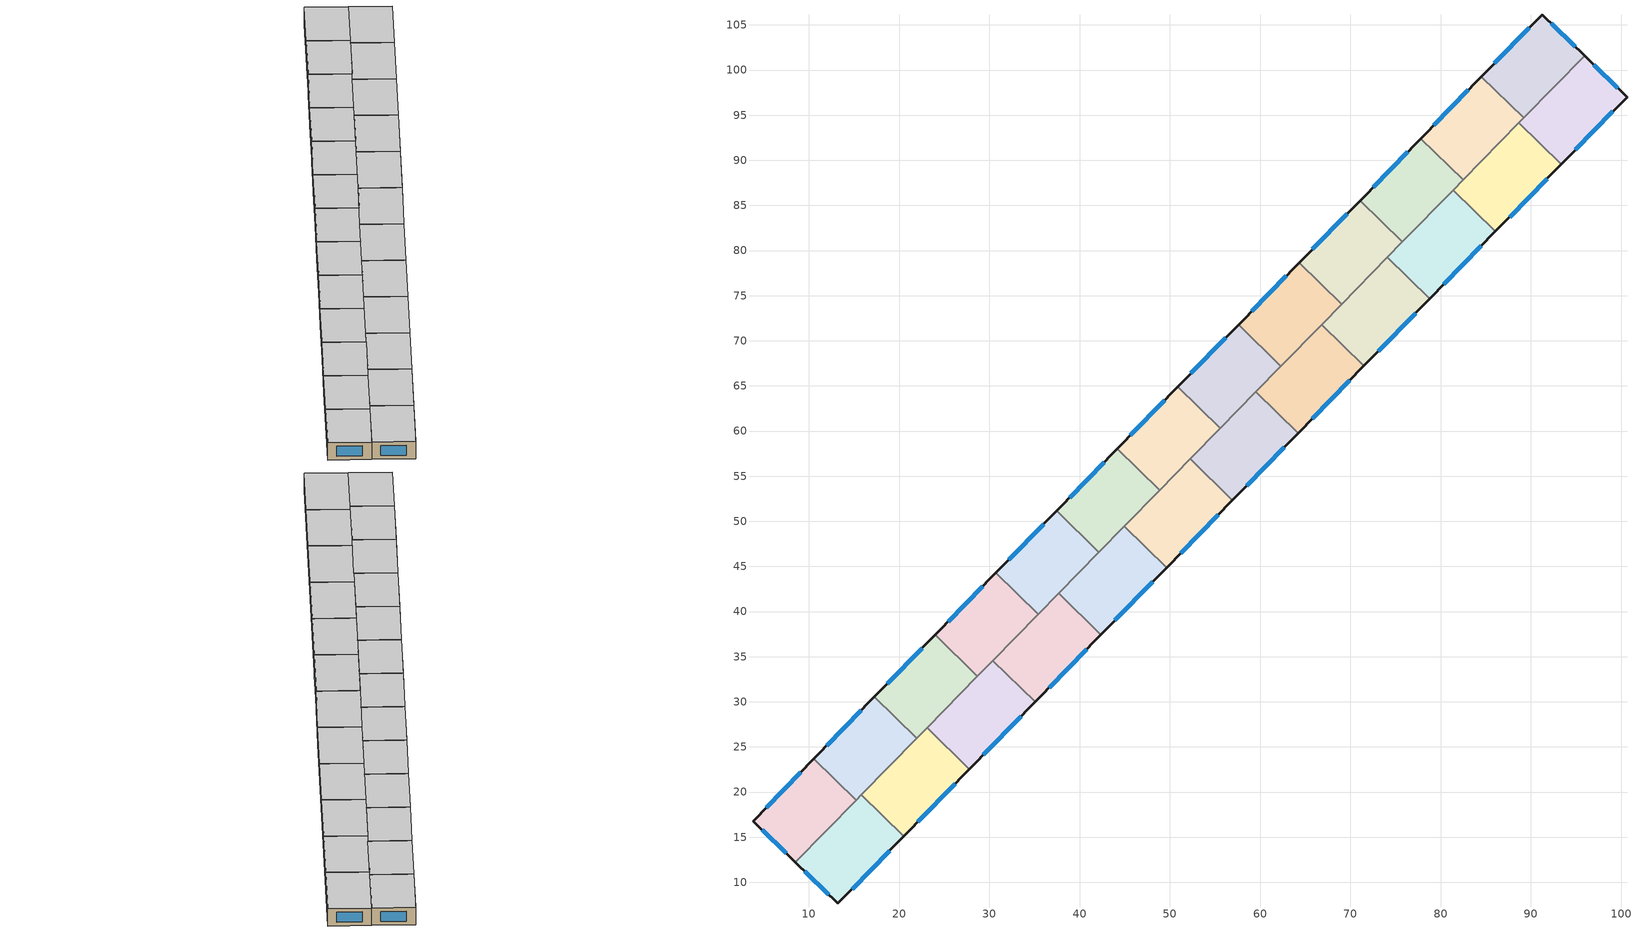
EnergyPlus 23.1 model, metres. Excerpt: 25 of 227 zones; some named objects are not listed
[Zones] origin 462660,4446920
1fd8a064e84866d3_F6_dwelling_0
 floor to 1fd8a064e84866d3_F5_dwelling_0 (EU_floor_Construction): 95.95,101.59 89.22,94.7 84.53,99.29 91.25,106.15 z18
 wall outside (EU_wall_Construction): 95.95,101.59 91.25,106.15 84.53,99.29 z18:21
 wall to 1fd8a064e84866d3_F6_dwelling_1 (EU_wall_Construction): 84.53,99.29 89.22,94.7 z18:21
 wall to 1fd8a064e84866d3_F6_dwelling_13 (EU_wall_Construction): 89.22,94.7 95.95,101.59 z18:21
 window (EU_Window_Construction): 89.81,104.68 85.97,100.76 / 94.94,102.56 92.25,105.18 z18.64:20.36
 ceiling to 1fd8a064e84866d3_F7_dwelling_0 (EU_floor_Construction): 89.22,94.7 95.95,101.59 91.25,106.15 84.53,99.29 z21
1fd8a064e84866d3_F6_dwelling_1
 floor to 1fd8a064e84866d3_F5_dwelling_1 (EU_floor_Construction): 89.22,94.7 82.49,87.83 77.8,92.42 84.53,99.29 z18
 wall outside (EU_wall_Construction): 84.53,99.29 77.8,92.42 z18:21
 wall to 1fd8a064e84866d3_F6_dwelling_2 (EU_wall_Construction): 77.8,92.42 82.49,87.83 z18:21
 wall to 1fd8a064e84866d3_F6_dwelling_14 (EU_wall_Construction): 82.49,87.83 88.67,94.15 z18:21
 wall to 1fd8a064e84866d3_F6_dwelling_13 (EU_wall_Construction): 88.67,94.15 89.22,94.7 z18:21
 window (EU_Window_Construction): 83.09,97.82 79.24,93.89 z18.64:20.36
 ceiling to 1fd8a064e84866d3_F7_dwelling_1 (EU_floor_Construction): 82.49,87.83 89.22,94.7 84.53,99.29 77.8,92.42 z21
1fd8a064e84866d3_F6_dwelling_10
 floor to 1fd8a064e84866d3_F5_dwelling_10 (EU_floor_Construction): 28.68,32.84 21.96,25.96 17.27,30.55 24,37.42 z18
 wall outside (EU_wall_Construction): 24,37.42 17.27,30.55 z18:21
 wall to 1fd8a064e84866d3_F6_dwelling_9 (EU_wall_Construction): 28.68,32.84 24,37.42 z18:21
 wall to 1fd8a064e84866d3_F6_dwelling_11 (EU_wall_Construction): 17.27,30.55 21.96,25.96 z18:21
 wall to 1fd8a064e84866d3_F6_dwelling_22 (EU_wall_Construction): 23.1,27.13 28.68,32.84 z18:21
 wall to 1fd8a064e84866d3_F6_dwelling_23 (EU_wall_Construction): 21.96,25.96 23.1,27.13 z18:21
 window (EU_Window_Construction): 22.56,35.95 18.71,32.02 z18.64:20.36
 ceiling to 1fd8a064e84866d3_F7_dwelling_10 (EU_floor_Construction): 21.96,25.96 28.68,32.84 24,37.42 17.27,30.55 z21
1fd8a064e84866d3_F6_dwelling_11
 floor to 1fd8a064e84866d3_F5_dwelling_11 (EU_floor_Construction): 21.96,25.96 15.23,19.09 10.55,23.67 17.27,30.55 z18
 wall outside (EU_wall_Construction): 17.27,30.55 10.55,23.67 z18:21
 wall to 1fd8a064e84866d3_F6_dwelling_12 (EU_wall_Construction): 10.55,23.67 15.23,19.09 z18:21
 wall to 1fd8a064e84866d3_F6_dwelling_23 (EU_wall_Construction): 15.82,19.68 21.96,25.96 z18:21
 wall to 1fd8a064e84866d3_F6_dwelling_24 (EU_wall_Construction): 15.23,19.09 15.82,19.68 z18:21
 window (EU_Window_Construction): 15.83,29.08 11.99,25.15 z18.64:20.36
 ceiling to 1fd8a064e84866d3_F7_dwelling_11 (EU_floor_Construction): 15.23,19.09 21.96,25.96 17.27,30.55 10.55,23.67 z21
1fd8a064e84866d3_F6_dwelling_12
 floor to 1fd8a064e84866d3_F5_dwelling_12 (EU_floor_Construction): 15.23,19.09 8.52,12.23 3.81,16.79 10.55,23.67 z18
 wall outside (EU_wall_Construction): 10.55,23.67 3.81,16.79 8.52,12.23 z18:21
 wall to 1fd8a064e84866d3_F6_dwelling_24 (EU_wall_Construction): 8.52,12.23 15.23,19.09 z18:21
 window (EU_Window_Construction): 4.82,15.81 7.51,13.2 / 9.1,22.2 5.25,18.26 z18.64:20.36
 ceiling to 1fd8a064e84866d3_F7_dwelling_12 (EU_floor_Construction): 8.52,12.23 15.23,19.09 10.55,23.67 3.81,16.79 z21
1fd8a064e84866d3_F6_dwelling_13
 floor to 1fd8a064e84866d3_F5_dwelling_13 (EU_floor_Construction): 100.65,97.02 93.36,89.56 88.67,94.15 95.95,101.59 z18
 wall outside (EU_wall_Construction): 93.36,89.56 100.65,97.02 95.95,101.59 z18:21
 wall to 1fd8a064e84866d3_F6_dwelling_14 (EU_wall_Construction): 88.67,94.15 93.36,89.56 z18:21
 window (EU_Window_Construction): 99.65,98 96.96,100.61 / 94.92,91.16 99.09,95.42 z18.64:20.36
 ceiling to 1fd8a064e84866d3_F7_dwelling_13 (EU_floor_Construction): 93.36,89.56 100.65,97.02 95.95,101.59 88.67,94.15 z21
1fd8a064e84866d3_F6_dwelling_14
 floor to 1fd8a064e84866d3_F5_dwelling_14 (EU_floor_Construction): 93.36,89.56 86.07,82.12 81.39,86.7 88.67,94.15 z18
 wall outside (EU_wall_Construction): 86.07,82.12 93.36,89.56 z18:21
 wall to 1fd8a064e84866d3_F6_dwelling_15 (EU_wall_Construction): 81.39,86.7 86.07,82.12 z18:21
 wall to 1fd8a064e84866d3_F6_dwelling_2 (EU_wall_Construction): 82.49,87.83 81.39,86.7 z18:21
 window (EU_Window_Construction): 87.63,83.71 91.8,87.97 z18.64:20.36
 ceiling to 1fd8a064e84866d3_F7_dwelling_14 (EU_floor_Construction): 86.07,82.12 93.36,89.56 88.67,94.15 81.39,86.7 z21
1fd8a064e84866d3_F6_dwelling_15
 floor to 1fd8a064e84866d3_F5_dwelling_15 (EU_floor_Construction): 86.07,82.12 78.79,74.67 74.1,79.26 81.39,86.7 z18
 wall outside (EU_wall_Construction): 78.79,74.67 86.07,82.12 z18:21
 wall to 1fd8a064e84866d3_F6_dwelling_16 (EU_wall_Construction): 74.1,79.26 78.79,74.67 z18:21
 wall to 1fd8a064e84866d3_F6_dwelling_2 (EU_wall_Construction): 81.39,86.7 75.76,80.95 z18:21
 wall to 1fd8a064e84866d3_F6_dwelling_3 (EU_wall_Construction): 75.76,80.95 74.1,79.26 z18:21
 window (EU_Window_Construction): 80.35,76.27 84.51,80.52 z18.64:20.36
 ceiling to 1fd8a064e84866d3_F7_dwelling_15 (EU_floor_Construction): 78.79,74.67 86.07,82.12 81.39,86.7 74.1,79.26 z21
1fd8a064e84866d3_F6_dwelling_16
 floor to 1fd8a064e84866d3_F5_dwelling_16 (EU_floor_Construction): 78.79,74.67 71.5,67.22 66.82,71.81 74.1,79.26 z18
 wall outside (EU_wall_Construction): 71.5,67.22 78.79,74.67 z18:21
 wall to 1fd8a064e84866d3_F6_dwelling_17 (EU_wall_Construction): 66.82,71.81 71.5,67.22 z18:21
 wall to 1fd8a064e84866d3_F6_dwelling_3 (EU_wall_Construction): 74.1,79.26 69.04,74.08 z18:21
 wall to 1fd8a064e84866d3_F6_dwelling_4 (EU_wall_Construction): 69.04,74.08 66.82,71.81 z18:21
 window (EU_Window_Construction): 73.06,68.82 77.23,73.08 z18.64:20.36
 ceiling to 1fd8a064e84866d3_F7_dwelling_16 (EU_floor_Construction): 71.5,67.22 78.79,74.67 74.1,79.26 66.82,71.81 z21
1fd8a064e84866d3_F6_dwelling_17
 floor to 1fd8a064e84866d3_F5_dwelling_17 (EU_floor_Construction): 71.5,67.22 64.22,59.78 59.53,64.36 66.82,71.81 z18
 wall outside (EU_wall_Construction): 64.22,59.78 71.5,67.22 z18:21
 wall to 1fd8a064e84866d3_F6_dwelling_18 (EU_wall_Construction): 59.53,64.36 64.22,59.78 z18:21
 wall to 1fd8a064e84866d3_F6_dwelling_4 (EU_wall_Construction): 66.82,71.81 62.31,67.21 z18:21
 wall to 1fd8a064e84866d3_F6_dwelling_5 (EU_wall_Construction): 62.31,67.21 59.53,64.36 z18:21
 window (EU_Window_Construction): 65.78,61.37 69.94,65.63 z18.64:20.36
 ceiling to 1fd8a064e84866d3_F7_dwelling_17 (EU_floor_Construction): 64.22,59.78 71.5,67.22 66.82,71.81 59.53,64.36 z21
1fd8a064e84866d3_F6_dwelling_18
 floor to 1fd8a064e84866d3_F5_dwelling_18 (EU_floor_Construction): 64.22,59.78 56.93,52.33 52.25,56.92 59.53,64.36 z18
 wall outside (EU_wall_Construction): 56.93,52.33 64.22,59.78 z18:21
 wall to 1fd8a064e84866d3_F6_dwelling_19 (EU_wall_Construction): 52.25,56.92 56.93,52.33 z18:21
 wall to 1fd8a064e84866d3_F6_dwelling_5 (EU_wall_Construction): 59.53,64.36 55.59,60.33 z18:21
 wall to 1fd8a064e84866d3_F6_dwelling_6 (EU_wall_Construction): 55.59,60.33 52.25,56.92 z18:21
 window (EU_Window_Construction): 58.49,53.93 62.66,58.18 z18.64:20.36
 ceiling to 1fd8a064e84866d3_F7_dwelling_18 (EU_floor_Construction): 56.93,52.33 64.22,59.78 59.53,64.36 52.25,56.92 z21
1fd8a064e84866d3_F6_dwelling_19
 floor to 1fd8a064e84866d3_F5_dwelling_19 (EU_floor_Construction): 56.93,52.33 49.65,44.89 44.96,49.47 52.25,56.92 z18
 wall outside (EU_wall_Construction): 49.65,44.89 56.93,52.33 z18:21
 wall to 1fd8a064e84866d3_F6_dwelling_20 (EU_wall_Construction): 44.96,49.47 49.65,44.89 z18:21
 wall to 1fd8a064e84866d3_F6_dwelling_7 (EU_wall_Construction): 48.86,53.46 44.96,49.47 z18:21
 wall to 1fd8a064e84866d3_F6_dwelling_6 (EU_wall_Construction): 52.25,56.92 48.86,53.46 z18:21
 window (EU_Window_Construction): 51.21,46.48 55.37,50.74 z18.64:20.36
 ceiling to 1fd8a064e84866d3_F7_dwelling_19 (EU_floor_Construction): 49.65,44.89 56.93,52.33 52.25,56.92 44.96,49.47 z21
1fd8a064e84866d3_F6_dwelling_2
 floor to 1fd8a064e84866d3_F5_dwelling_2 (EU_floor_Construction): 82.49,87.83 75.76,80.96 71.08,85.54 77.8,92.42 z18
 wall outside (EU_wall_Construction): 77.8,92.42 71.08,85.54 z18:21
 wall to 1fd8a064e84866d3_F6_dwelling_3 (EU_wall_Construction): 71.08,85.54 75.76,80.96 z18:21
 window (EU_Window_Construction): 76.36,90.94 72.52,87.01 z18.64:20.36
 ceiling to 1fd8a064e84866d3_F7_dwelling_2 (EU_floor_Construction): 75.76,80.96 82.49,87.83 77.8,92.42 71.08,85.54 z21
1fd8a064e84866d3_F6_dwelling_20
 floor to 1fd8a064e84866d3_F5_dwelling_20 (EU_floor_Construction): 49.65,44.89 42.36,37.44 37.67,42.03 44.96,49.47 z18
 wall outside (EU_wall_Construction): 42.36,37.44 49.65,44.89 z18:21
 wall to 1fd8a064e84866d3_F6_dwelling_21 (EU_wall_Construction): 37.67,42.03 42.36,37.44 z18:21
 wall to 1fd8a064e84866d3_F6_dwelling_8 (EU_wall_Construction): 42.14,46.58 37.67,42.03 z18:21
 wall to 1fd8a064e84866d3_F6_dwelling_7 (EU_wall_Construction): 44.96,49.47 42.14,46.58 z18:21
 window (EU_Window_Construction): 43.92,39.03 48.09,43.29 z18.64:20.36
 ceiling to 1fd8a064e84866d3_F7_dwelling_20 (EU_floor_Construction): 42.36,37.44 49.65,44.89 44.96,49.47 37.67,42.03 z21
1fd8a064e84866d3_F6_dwelling_21
 floor to 1fd8a064e84866d3_F5_dwelling_21 (EU_floor_Construction): 42.36,37.44 35.07,29.99 30.39,34.58 37.67,42.03 z18
 wall outside (EU_wall_Construction): 35.07,29.99 42.36,37.44 z18:21
 wall to 1fd8a064e84866d3_F6_dwelling_22 (EU_wall_Construction): 30.39,34.58 35.07,29.99 z18:21
 wall to 1fd8a064e84866d3_F6_dwelling_9 (EU_wall_Construction): 35.41,39.71 30.39,34.58 z18:21
 wall to 1fd8a064e84866d3_F6_dwelling_8 (EU_wall_Construction): 37.67,42.02 35.41,39.71 z18:21
 window (EU_Window_Construction): 36.63,31.59 40.8,35.84 z18.64:20.36
 ceiling to 1fd8a064e84866d3_F7_dwelling_21 (EU_floor_Construction): 35.07,29.99 42.36,37.44 37.67,42.03 30.39,34.58 z21
1fd8a064e84866d3_F6_dwelling_22
 floor to 1fd8a064e84866d3_F5_dwelling_22 (EU_floor_Construction): 35.07,29.99 27.79,22.55 23.1,27.13 30.39,34.58 z18
 wall outside (EU_wall_Construction): 27.79,22.55 35.07,29.99 z18:21
 wall to 1fd8a064e84866d3_F6_dwelling_23 (EU_wall_Construction): 23.1,27.13 27.79,22.55 z18:21
 wall to 1fd8a064e84866d3_F6_dwelling_9 (EU_wall_Construction): 30.39,34.58 28.68,32.84 z18:21
 window (EU_Window_Construction): 29.35,24.14 33.51,28.4 z18.64:20.36
 ceiling to 1fd8a064e84866d3_F7_dwelling_22 (EU_floor_Construction): 27.79,22.55 35.07,29.99 30.39,34.58 23.1,27.13 z21
1fd8a064e84866d3_F6_dwelling_23
 floor to 1fd8a064e84866d3_F5_dwelling_23 (EU_floor_Construction): 27.79,22.55 20.5,15.1 15.82,19.68 23.1,27.13 z18
 wall outside (EU_wall_Construction): 20.5,15.1 27.79,22.55 z18:21
 wall to 1fd8a064e84866d3_F6_dwelling_24 (EU_wall_Construction): 15.82,19.68 20.5,15.1 z18:21
 window (EU_Window_Construction): 22.06,16.69 26.23,20.95 z18.64:20.36
 ceiling to 1fd8a064e84866d3_F7_dwelling_23 (EU_floor_Construction): 20.5,15.1 27.79,22.55 23.1,27.13 15.82,19.68 z21
1fd8a064e84866d3_F6_dwelling_24
 floor to 1fd8a064e84866d3_F5_dwelling_24 (EU_floor_Construction): 20.5,15.1 13.23,7.66 8.52,12.23 15.82,19.68 z18
 wall outside (EU_wall_Construction): 8.52,12.23 13.23,7.66 20.5,15.1 z18:21
 window (EU_Window_Construction): 14.78,9.26 18.94,13.51 / 9.53,11.25 12.22,8.64 z18.64:20.36
 ceiling to 1fd8a064e84866d3_F7_dwelling_24 (EU_floor_Construction): 13.23,7.66 20.5,15.1 15.82,19.68 8.52,12.23 z21
1fd8a064e84866d3_F6_dwelling_3
 floor to 1fd8a064e84866d3_F5_dwelling_3 (EU_floor_Construction): 75.76,80.96 69.04,74.08 64.35,78.67 71.08,85.54 z18
 wall outside (EU_wall_Construction): 71.08,85.54 64.35,78.67 z18:21
 wall to 1fd8a064e84866d3_F6_dwelling_4 (EU_wall_Construction): 64.35,78.67 69.04,74.08 z18:21
 window (EU_Window_Construction): 69.64,84.07 65.79,80.14 z18.64:20.36
 ceiling to 1fd8a064e84866d3_F7_dwelling_3 (EU_floor_Construction): 69.04,74.08 75.76,80.96 71.08,85.54 64.35,78.67 z21
1fd8a064e84866d3_F6_dwelling_4
 floor to 1fd8a064e84866d3_F5_dwelling_4 (EU_floor_Construction): 69.04,74.08 62.31,67.21 57.63,71.79 64.35,78.67 z18
 wall outside (EU_wall_Construction): 64.35,78.67 57.63,71.79 z18:21
 wall to 1fd8a064e84866d3_F6_dwelling_5 (EU_wall_Construction): 57.63,71.79 62.31,67.21 z18:21
 window (EU_Window_Construction): 62.91,77.19 59.07,73.26 z18.64:20.36
 ceiling to 1fd8a064e84866d3_F7_dwelling_4 (EU_floor_Construction): 62.31,67.21 69.04,74.08 64.35,78.67 57.63,71.79 z21
1fd8a064e84866d3_F6_dwelling_5
 floor to 1fd8a064e84866d3_F5_dwelling_5 (EU_floor_Construction): 62.31,67.21 55.59,60.33 50.9,64.92 57.63,71.79 z18
 wall outside (EU_wall_Construction): 57.63,71.79 50.9,64.92 z18:21
 wall to 1fd8a064e84866d3_F6_dwelling_6 (EU_wall_Construction): 50.9,64.92 55.59,60.33 z18:21
 window (EU_Window_Construction): 56.19,70.32 52.34,66.39 z18.64:20.36
 ceiling to 1fd8a064e84866d3_F7_dwelling_5 (EU_floor_Construction): 55.59,60.33 62.31,67.21 57.63,71.79 50.9,64.92 z21
1fd8a064e84866d3_F6_dwelling_6
 floor to 1fd8a064e84866d3_F5_dwelling_6 (EU_floor_Construction): 55.59,60.33 48.86,53.46 44.18,58.04 50.9,64.92 z18
 wall outside (EU_wall_Construction): 50.9,64.92 44.18,58.04 z18:21
 wall to 1fd8a064e84866d3_F6_dwelling_7 (EU_wall_Construction): 44.18,58.04 48.86,53.46 z18:21
 window (EU_Window_Construction): 49.46,63.45 45.62,59.52 z18.64:20.36
 ceiling to 1fd8a064e84866d3_F7_dwelling_6 (EU_floor_Construction): 48.86,53.46 55.59,60.33 50.9,64.92 44.18,58.04 z21
1fd8a064e84866d3_F6_dwelling_7
 floor to 1fd8a064e84866d3_F5_dwelling_7 (EU_floor_Construction): 48.86,53.46 42.14,46.58 37.45,51.17 44.18,58.04 z18
 wall outside (EU_wall_Construction): 44.18,58.04 37.45,51.17 z18:21
 wall to 1fd8a064e84866d3_F6_dwelling_8 (EU_wall_Construction): 37.45,51.17 42.14,46.58 z18:21
 window (EU_Window_Construction): 42.74,56.57 38.89,52.64 z18.64:20.36
 ceiling to 1fd8a064e84866d3_F7_dwelling_7 (EU_floor_Construction): 42.14,46.58 48.86,53.46 44.18,58.04 37.45,51.17 z21
1fd8a064e84866d3_F6_dwelling_8
 floor to 1fd8a064e84866d3_F5_dwelling_8 (EU_floor_Construction): 42.14,46.58 35.41,39.71 30.72,44.3 37.45,51.17 z18
 wall outside (EU_wall_Construction): 37.45,51.17 30.72,44.3 z18:21
 wall to 1fd8a064e84866d3_F6_dwelling_9 (EU_wall_Construction): 30.72,44.3 35.41,39.71 z18:21
 window (EU_Window_Construction): 36.01,49.7 32.17,45.77 z18.64:20.36
 ceiling to 1fd8a064e84866d3_F7_dwelling_8 (EU_floor_Construction): 35.41,39.71 42.14,46.58 37.45,51.17 30.72,44.3 z21
1fd8a064e84866d3_F6_dwelling_9
 floor to 1fd8a064e84866d3_F5_dwelling_9 (EU_floor_Construction): 35.41,39.71 28.68,32.84 24,37.42 30.72,44.3 z18
 wall outside (EU_wall_Construction): 30.72,44.3 24,37.42 z18:21
 window (EU_Window_Construction): 29.28,42.82 25.44,38.89 z18.64:20.36
 ceiling to 1fd8a064e84866d3_F7_dwelling_9 (EU_floor_Construction): 28.68,32.84 35.41,39.71 30.72,44.3 24,37.42 z21
[Building]
EU S2 Campaign: North Axis=0; Terrain=City; Solar Distribution=FullExterior
[Site:Location]
Yerevan-Zvartnots.Intl.AP: Latitude=40.15; Longitude=44.383; Time Zone=4; Elevation=854
[SizingPeriod:WeatherFileDays]
AnnualSizingPeriod: Begin Month=1; Begin Day of Month=1; End Month=12; End Day of Month=31; Day of Week for Start Day=Monday; Use Weather File Daylight Saving Period=No; Use Weather File Rain and Snow Indicators=No
[MATERIAL]
EU_InternalMass_Material: Roughness=MediumRough; Thickness=0.1; Conductivity=1; Density=1800; Specific Heat=900; Thermal Absorptance=0.9; Solar Absorptance=0.7; Visible Absorptance=0.7
[MATERIAL:NOMASS] Roughness=MediumRough; Thermal Absorptance=0.9; Solar Absorptance=0.7; Visible Absorptance=0.7
Name | Thermal Resistance
EU_wall_NoMass | 1.05043
EU_floor_NoMass | 0.478065
[WINDOWMATERIAL:SIMPLEGLAZINGSYSTEM]
EU_Window_SimpleGlazing: UFactor=2.5566; Solar Heat Gain Coefficient=0.75; Visible Transmittance=0.75
[CONSTRUCTION]
EU_wall_Construction: EU_wall_NoMass
EU_floor_Construction: EU_floor_NoMass
EU_Window_Construction: EU_Window_SimpleGlazing
EU_InternalMass_Construction: EU_InternalMass_Material
[ZONE] Type=1; Multiplier=1; Ceiling Height=autocalculate; Floor Area=autocalculate; Part of Total Floor Area=Yes
Name | Volume
1fd8a064e84866d3_F6_dwelling_0; 1fd8a064e84866d3_F6_dwelling_11 | 189.155
1fd8a064e84866d3_F6_dwelling_1; 1fd8a064e84866d3_F6_dwelling_3; 1fd8a064e84866d3_F6_dwelling_6; 1fd8a064e84866d3_F6_dwelling_8 | 189.137
1fd8a064e84866d3_F6_dwelling_10 | 189.154
1fd8a064e84866d3_F6_dwelling_12 | 189.159
1fd8a064e84866d3_F6_dwelling_13 | 204.911
1fd8a064e84866d3_F6_dwelling_14 | 204.935
1fd8a064e84866d3_F6_dwelling_15 | 204.889
1fd8a064e84866d3_F6_dwelling_16 | 204.917
1fd8a064e84866d3_F6_dwelling_17; 1fd8a064e84866d3_F6_dwelling_20 | 204.899
1fd8a064e84866d3_F6_dwelling_18 | 204.895
1fd8a064e84866d3_F6_dwelling_19 | 204.908
1fd8a064e84866d3_F6_dwelling_2 | 189.165
1fd8a064e84866d3_F6_dwelling_21 | 204.927
1fd8a064e84866d3_F6_dwelling_22; 1fd8a064e84866d3_F6_dwelling_23 | 204.909
1fd8a064e84866d3_F6_dwelling_24 | 204.91
1fd8a064e84866d3_F6_dwelling_4; 1fd8a064e84866d3_F6_dwelling_5 | 189.151
1fd8a064e84866d3_F6_dwelling_7 | 189.15
1fd8a064e84866d3_F6_dwelling_9 | 189.168
[INTERNALMASS] Construction=EU_InternalMass_Construction
Name | Zone or ZoneList | Surface Area
1fd8a064e84866d3_F6_dwelling_0_EU_InternalMass | 1fd8a064e84866d3_F6_dwelling_0 | 63.0516
1fd8a064e84866d3_F6_dwelling_1_EU_InternalMass | 1fd8a064e84866d3_F6_dwelling_1 | 63.0456
1fd8a064e84866d3_F6_dwelling_2_EU_InternalMass | 1fd8a064e84866d3_F6_dwelling_2 | 63.055
1fd8a064e84866d3_F6_dwelling_3_EU_InternalMass | 1fd8a064e84866d3_F6_dwelling_3 | 63.0457
1fd8a064e84866d3_F6_dwelling_4_EU_InternalMass | 1fd8a064e84866d3_F6_dwelling_4 | 63.0503
1fd8a064e84866d3_F6_dwelling_5_EU_InternalMass | 1fd8a064e84866d3_F6_dwelling_5 | 63.0503
1fd8a064e84866d3_F6_dwelling_6_EU_InternalMass | 1fd8a064e84866d3_F6_dwelling_6 | 63.0457
1fd8a064e84866d3_F6_dwelling_7_EU_InternalMass | 1fd8a064e84866d3_F6_dwelling_7 | 63.0503
1fd8a064e84866d3_F6_dwelling_8_EU_InternalMass | 1fd8a064e84866d3_F6_dwelling_8 | 63.0457
1fd8a064e84866d3_F6_dwelling_9_EU_InternalMass | 1fd8a064e84866d3_F6_dwelling_9 | 63.056
1fd8a064e84866d3_F6_dwelling_10_EU_InternalMass | 1fd8a064e84866d3_F6_dwelling_10 | 63.0514
1fd8a064e84866d3_F6_dwelling_11_EU_InternalMass | 1fd8a064e84866d3_F6_dwelling_11 | 63.0514
1fd8a064e84866d3_F6_dwelling_12_EU_InternalMass | 1fd8a064e84866d3_F6_dwelling_12 | 63.0531
1fd8a064e84866d3_F6_dwelling_13_EU_InternalMass | 1fd8a064e84866d3_F6_dwelling_13 | 68.3037
1fd8a064e84866d3_F6_dwelling_14_EU_InternalMass | 1fd8a064e84866d3_F6_dwelling_14 | 68.3117
1fd8a064e84866d3_F6_dwelling_15_EU_InternalMass | 1fd8a064e84866d3_F6_dwelling_15 | 68.2964
1fd8a064e84866d3_F6_dwelling_16_EU_InternalMass | 1fd8a064e84866d3_F6_dwelling_16 | 68.3057
1fd8a064e84866d3_F6_dwelling_17_EU_InternalMass | 1fd8a064e84866d3_F6_dwelling_17 | 68.2997
1fd8a064e84866d3_F6_dwelling_18_EU_InternalMass | 1fd8a064e84866d3_F6_dwelling_18 | 68.2983
1fd8a064e84866d3_F6_dwelling_19_EU_InternalMass | 1fd8a064e84866d3_F6_dwelling_19 | 68.303
1fd8a064e84866d3_F6_dwelling_20_EU_InternalMass | 1fd8a064e84866d3_F6_dwelling_20 | 68.2997
1fd8a064e84866d3_F6_dwelling_21_EU_InternalMass | 1fd8a064e84866d3_F6_dwelling_21 | 68.309
1fd8a064e84866d3_F6_dwelling_22_EU_InternalMass | 1fd8a064e84866d3_F6_dwelling_22 | 68.303
1fd8a064e84866d3_F6_dwelling_23_EU_InternalMass | 1fd8a064e84866d3_F6_dwelling_23 | 68.303
1fd8a064e84866d3_F6_dwelling_24_EU_InternalMass | 1fd8a064e84866d3_F6_dwelling_24 | 68.3033
[OTHEREQUIPMENT] Fuel Type=Electricity; Design Level Calculation Method=Watts/Area; Power per Zone Floor Area=1; Fraction Latent=0; Fraction Radiant=0; Fraction Lost=0; Carbon Dioxide Generation Rate=0; EndUse Subcategory=EU_Step8_InternalGains
Name | Zone or ZoneList or Space or SpaceList | Schedule
EU_Step8_InternalGain_1fd8a064e84866d3_F6_dwelling_0_f000 | 1fd8a064e84866d3_F6_dwelling_0 | EU_Step8_GainSchedule_1fd8a064e84866d3_F6_dwelling_0_f000
EU_Step8_InternalGain_1fd8a064e84866d3_F6_dwelling_1_f000 | 1fd8a064e84866d3_F6_dwelling_1 | EU_Step8_GainSchedule_1fd8a064e84866d3_F6_dwelling_1_f000
EU_Step8_InternalGain_1fd8a064e84866d3_F6_dwelling_2_f000 | 1fd8a064e84866d3_F6_dwelling_2 | EU_Step8_GainSchedule_1fd8a064e84866d3_F6_dwelling_2_f000
EU_Step8_InternalGain_1fd8a064e84866d3_F6_dwelling_3_f000 | 1fd8a064e84866d3_F6_dwelling_3 | EU_Step8_GainSchedule_1fd8a064e84866d3_F6_dwelling_3_f000
EU_Step8_InternalGain_1fd8a064e84866d3_F6_dwelling_4_f000 | 1fd8a064e84866d3_F6_dwelling_4 | EU_Step8_GainSchedule_1fd8a064e84866d3_F6_dwelling_4_f000
EU_Step8_InternalGain_1fd8a064e84866d3_F6_dwelling_5_f000 | 1fd8a064e84866d3_F6_dwelling_5 | EU_Step8_GainSchedule_1fd8a064e84866d3_F6_dwelling_5_f000
EU_Step8_InternalGain_1fd8a064e84866d3_F6_dwelling_6_f000 | 1fd8a064e84866d3_F6_dwelling_6 | EU_Step8_GainSchedule_1fd8a064e84866d3_F6_dwelling_6_f000
EU_Step8_InternalGain_1fd8a064e84866d3_F6_dwelling_7_f000 | 1fd8a064e84866d3_F6_dwelling_7 | EU_Step8_GainSchedule_1fd8a064e84866d3_F6_dwelling_7_f000
EU_Step8_InternalGain_1fd8a064e84866d3_F6_dwelling_8_f000 | 1fd8a064e84866d3_F6_dwelling_8 | EU_Step8_GainSchedule_1fd8a064e84866d3_F6_dwelling_8_f000
EU_Step8_InternalGain_1fd8a064e84866d3_F6_dwelling_9_f000 | 1fd8a064e84866d3_F6_dwelling_9 | EU_Step8_GainSchedule_1fd8a064e84866d3_F6_dwelling_9_f000
EU_Step8_InternalGain_1fd8a064e84866d3_F6_dwelling_10_f000 | 1fd8a064e84866d3_F6_dwelling_10 | EU_Step8_GainSchedule_1fd8a064e84866d3_F6_dwelling_10_f000
EU_Step8_InternalGain_1fd8a064e84866d3_F6_dwelling_11_f000 | 1fd8a064e84866d3_F6_dwelling_11 | EU_Step8_GainSchedule_1fd8a064e84866d3_F6_dwelling_11_f000
EU_Step8_InternalGain_1fd8a064e84866d3_F6_dwelling_12_f000 | 1fd8a064e84866d3_F6_dwelling_12 | EU_Step8_GainSchedule_1fd8a064e84866d3_F6_dwelling_12_f000
EU_Step8_InternalGain_1fd8a064e84866d3_F6_dwelling_13_f000 | 1fd8a064e84866d3_F6_dwelling_13 | EU_Step8_GainSchedule_1fd8a064e84866d3_F6_dwelling_13_f000
EU_Step8_InternalGain_1fd8a064e84866d3_F6_dwelling_14_f000 | 1fd8a064e84866d3_F6_dwelling_14 | EU_Step8_GainSchedule_1fd8a064e84866d3_F6_dwelling_14_f000
EU_Step8_InternalGain_1fd8a064e84866d3_F6_dwelling_15_f000 | 1fd8a064e84866d3_F6_dwelling_15 | EU_Step8_GainSchedule_1fd8a064e84866d3_F6_dwelling_15_f000
EU_Step8_InternalGain_1fd8a064e84866d3_F6_dwelling_16_f000 | 1fd8a064e84866d3_F6_dwelling_16 | EU_Step8_GainSchedule_1fd8a064e84866d3_F6_dwelling_16_f000
EU_Step8_InternalGain_1fd8a064e84866d3_F6_dwelling_17_f000 | 1fd8a064e84866d3_F6_dwelling_17 | EU_Step8_GainSchedule_1fd8a064e84866d3_F6_dwelling_17_f000
EU_Step8_InternalGain_1fd8a064e84866d3_F6_dwelling_18_f000 | 1fd8a064e84866d3_F6_dwelling_18 | EU_Step8_GainSchedule_1fd8a064e84866d3_F6_dwelling_18_f000
EU_Step8_InternalGain_1fd8a064e84866d3_F6_dwelling_19_f000 | 1fd8a064e84866d3_F6_dwelling_19 | EU_Step8_GainSchedule_1fd8a064e84866d3_F6_dwelling_19_f000
EU_Step8_InternalGain_1fd8a064e84866d3_F6_dwelling_20_f000 | 1fd8a064e84866d3_F6_dwelling_20 | EU_Step8_GainSchedule_1fd8a064e84866d3_F6_dwelling_20_f000
EU_Step8_InternalGain_1fd8a064e84866d3_F6_dwelling_21_f000 | 1fd8a064e84866d3_F6_dwelling_21 | EU_Step8_GainSchedule_1fd8a064e84866d3_F6_dwelling_21_f000
EU_Step8_InternalGain_1fd8a064e84866d3_F6_dwelling_22_f000 | 1fd8a064e84866d3_F6_dwelling_22 | EU_Step8_GainSchedule_1fd8a064e84866d3_F6_dwelling_22_f000
EU_Step8_InternalGain_1fd8a064e84866d3_F6_dwelling_23_f000 | 1fd8a064e84866d3_F6_dwelling_23 | EU_Step8_GainSchedule_1fd8a064e84866d3_F6_dwelling_23_f000
EU_Step8_InternalGain_1fd8a064e84866d3_F6_dwelling_24_f000 | 1fd8a064e84866d3_F6_dwelling_24 | EU_Step8_GainSchedule_1fd8a064e84866d3_F6_dwelling_24_f000
[ZONEVENTILATION:DESIGNFLOWRATE] Schedule=EU_AlwaysOn; Design Flow Rate Calculation Method=AirChanges/Hour; Air Changes per Hour=0.557805; Ventilation Type=Natural; Fan Pressure Rise=0; Fan Total Efficiency=1; Constant Term Coefficient=1; Temperature Term Coefficient=0; Velocity Term Coefficient=0; Velocity Squared Term Coefficient=0; Minimum Indoor Temperature=-100; Maximum Indoor Temperature=100; Delta Temperature=-100; Minimum Outdoor Temperature=-100; Maximum Outdoor Temperature=100; Maximum Wind Speed=40
Name | Zone or ZoneList or Space or SpaceList
EU_ConstantAir_1fd8a064e84866d3_F6_dwelling_0 | 1fd8a064e84866d3_F6_dwelling_0
EU_ConstantAir_1fd8a064e84866d3_F6_dwelling_1 | 1fd8a064e84866d3_F6_dwelling_1
EU_ConstantAir_1fd8a064e84866d3_F6_dwelling_2 | 1fd8a064e84866d3_F6_dwelling_2
EU_ConstantAir_1fd8a064e84866d3_F6_dwelling_3 | 1fd8a064e84866d3_F6_dwelling_3
EU_ConstantAir_1fd8a064e84866d3_F6_dwelling_4 | 1fd8a064e84866d3_F6_dwelling_4
EU_ConstantAir_1fd8a064e84866d3_F6_dwelling_5 | 1fd8a064e84866d3_F6_dwelling_5
EU_ConstantAir_1fd8a064e84866d3_F6_dwelling_6 | 1fd8a064e84866d3_F6_dwelling_6
EU_ConstantAir_1fd8a064e84866d3_F6_dwelling_7 | 1fd8a064e84866d3_F6_dwelling_7
EU_ConstantAir_1fd8a064e84866d3_F6_dwelling_8 | 1fd8a064e84866d3_F6_dwelling_8
EU_ConstantAir_1fd8a064e84866d3_F6_dwelling_9 | 1fd8a064e84866d3_F6_dwelling_9
EU_ConstantAir_1fd8a064e84866d3_F6_dwelling_10 | 1fd8a064e84866d3_F6_dwelling_10
EU_ConstantAir_1fd8a064e84866d3_F6_dwelling_11 | 1fd8a064e84866d3_F6_dwelling_11
EU_ConstantAir_1fd8a064e84866d3_F6_dwelling_12 | 1fd8a064e84866d3_F6_dwelling_12
EU_ConstantAir_1fd8a064e84866d3_F6_dwelling_13 | 1fd8a064e84866d3_F6_dwelling_13
EU_ConstantAir_1fd8a064e84866d3_F6_dwelling_14 | 1fd8a064e84866d3_F6_dwelling_14
EU_ConstantAir_1fd8a064e84866d3_F6_dwelling_15 | 1fd8a064e84866d3_F6_dwelling_15
EU_ConstantAir_1fd8a064e84866d3_F6_dwelling_16 | 1fd8a064e84866d3_F6_dwelling_16
EU_ConstantAir_1fd8a064e84866d3_F6_dwelling_17 | 1fd8a064e84866d3_F6_dwelling_17
EU_ConstantAir_1fd8a064e84866d3_F6_dwelling_18 | 1fd8a064e84866d3_F6_dwelling_18
EU_ConstantAir_1fd8a064e84866d3_F6_dwelling_19 | 1fd8a064e84866d3_F6_dwelling_19
EU_ConstantAir_1fd8a064e84866d3_F6_dwelling_20 | 1fd8a064e84866d3_F6_dwelling_20
EU_ConstantAir_1fd8a064e84866d3_F6_dwelling_21 | 1fd8a064e84866d3_F6_dwelling_21
EU_ConstantAir_1fd8a064e84866d3_F6_dwelling_22 | 1fd8a064e84866d3_F6_dwelling_22
EU_ConstantAir_1fd8a064e84866d3_F6_dwelling_23 | 1fd8a064e84866d3_F6_dwelling_23
EU_ConstantAir_1fd8a064e84866d3_F6_dwelling_24 | 1fd8a064e84866d3_F6_dwelling_24
[HVACTEMPLATE:ZONE:IDEALLOADSAIRSYSTEM] System Availability Schedule=EU_AlwaysOn; Maximum Heating Supply Air Temperature=50; Minimum Cooling Supply Air Temperature=13; Maximum Heating Supply Air Humidity Ratio=0.0156; Minimum Cooling Supply Air Humidity Ratio=0.0077; Heating Limit=NoLimit; Cooling Limit=NoLimit; Heating Availability Schedule=EU_AlwaysOn; Cooling Availability Schedule=EU_CoolingOff; Dehumidification Control Type=ConstantSensibleHeatRatio; Cooling Sensible Heat Ratio=0.7; Dehumidification Setpoint=60; Humidification Control Type=None; Humidification Setpoint=30; Outdoor Air Method=None; Outdoor Air Flow Rate per Person=0.00944; Outdoor Air Flow Rate per Zone Floor Area=0; Outdoor Air Flow Rate per Zone=0; Demand Controlled Ventilation Type=None; Outdoor Air Economizer Type=NoEconomizer; Heat Recovery Type=None; Sensible Heat Recovery Effectiveness=0.7; Latent Heat Recovery Effectiveness=0.65
Name | Template Thermostat
1fd8a064e84866d3_F6_dwelling_0 | EU_HeatOnly_1fd8a064e84866d3_F6_dwelling_0
1fd8a064e84866d3_F6_dwelling_1 | EU_HeatOnly_1fd8a064e84866d3_F6_dwelling_1
1fd8a064e84866d3_F6_dwelling_2 | EU_HeatOnly_1fd8a064e84866d3_F6_dwelling_2
1fd8a064e84866d3_F6_dwelling_3 | EU_HeatOnly_1fd8a064e84866d3_F6_dwelling_3
1fd8a064e84866d3_F6_dwelling_4 | EU_HeatOnly_1fd8a064e84866d3_F6_dwelling_4
1fd8a064e84866d3_F6_dwelling_5 | EU_HeatOnly_1fd8a064e84866d3_F6_dwelling_5
1fd8a064e84866d3_F6_dwelling_6 | EU_HeatOnly_1fd8a064e84866d3_F6_dwelling_6
1fd8a064e84866d3_F6_dwelling_7 | EU_HeatOnly_1fd8a064e84866d3_F6_dwelling_7
1fd8a064e84866d3_F6_dwelling_8 | EU_HeatOnly_1fd8a064e84866d3_F6_dwelling_8
1fd8a064e84866d3_F6_dwelling_9 | EU_HeatOnly_1fd8a064e84866d3_F6_dwelling_9
1fd8a064e84866d3_F6_dwelling_10 | EU_HeatOnly_1fd8a064e84866d3_F6_dwelling_10
1fd8a064e84866d3_F6_dwelling_11 | EU_HeatOnly_1fd8a064e84866d3_F6_dwelling_11
1fd8a064e84866d3_F6_dwelling_12 | EU_HeatOnly_1fd8a064e84866d3_F6_dwelling_12
1fd8a064e84866d3_F6_dwelling_13 | EU_HeatOnly_1fd8a064e84866d3_F6_dwelling_13
1fd8a064e84866d3_F6_dwelling_14 | EU_HeatOnly_1fd8a064e84866d3_F6_dwelling_14
1fd8a064e84866d3_F6_dwelling_15 | EU_HeatOnly_1fd8a064e84866d3_F6_dwelling_15
1fd8a064e84866d3_F6_dwelling_16 | EU_HeatOnly_1fd8a064e84866d3_F6_dwelling_16
1fd8a064e84866d3_F6_dwelling_17 | EU_HeatOnly_1fd8a064e84866d3_F6_dwelling_17
1fd8a064e84866d3_F6_dwelling_18 | EU_HeatOnly_1fd8a064e84866d3_F6_dwelling_18
1fd8a064e84866d3_F6_dwelling_19 | EU_HeatOnly_1fd8a064e84866d3_F6_dwelling_19
1fd8a064e84866d3_F6_dwelling_20 | EU_HeatOnly_1fd8a064e84866d3_F6_dwelling_20
1fd8a064e84866d3_F6_dwelling_21 | EU_HeatOnly_1fd8a064e84866d3_F6_dwelling_21
1fd8a064e84866d3_F6_dwelling_22 | EU_HeatOnly_1fd8a064e84866d3_F6_dwelling_22
1fd8a064e84866d3_F6_dwelling_23 | EU_HeatOnly_1fd8a064e84866d3_F6_dwelling_23
1fd8a064e84866d3_F6_dwelling_24 | EU_HeatOnly_1fd8a064e84866d3_F6_dwelling_24
[SIZING:ZONE] Zone Cooling Design Supply Air Temperature Input Method=SupplyAirTemperature; Zone Cooling Design Supply Air Temperature=13; Zone Heating Design Supply Air Temperature Input Method=SupplyAirTemperature; Zone Heating Design Supply Air Temperature=50; Zone Cooling Design Supply Air Humidity Ratio=0.008; Zone Heating Design Supply Air Humidity Ratio=0.008; Cooling Design Air Flow Method=DesignDay; Cooling Design Air Flow Rate=0; Cooling Minimum Air Flow per Zone Floor Area=0.000762; Cooling Minimum Air Flow=0; Cooling Minimum Air Flow Fraction=0.2; Heating Design Air Flow Method=DesignDay; Heating Design Air Flow Rate=0; Heating Maximum Air Flow per Zone Floor Area=0.002032; Heating Maximum Air Flow=0.141576; Heating Maximum Air Flow Fraction=0.3; Account for Dedicated Outdoor Air System=No; Dedicated Outdoor Air System Control Strategy=NeutralSupplyAir; Dedicated Outdoor Air Low Setpoint Temperature for Design=autosize; Dedicated Outdoor Air High Setpoint Temperature for Design=autosize; Zone Load Sizing Method=Sensible Load Only No Latent Load; Zone Latent Cooling Design Supply Air Humidity Ratio Input Method=HumidityRatioDifference; Zone Cooling Design Supply Air Humidity Ratio Difference=0.005; Zone Latent Heating Design Supply Air Humidity Ratio Input Method=HumidityRatioDifference; Zone Humidification Design Supply Air Humidity Ratio Difference=0.005
1fd8a064e84866d3_F6_dwelling_0; 1fd8a064e84866d3_F6_dwelling_1; 1fd8a064e84866d3_F6_dwelling_2; 1fd8a064e84866d3_F6_dwelling_3; 1fd8a064e84866d3_F6_dwelling_4; 1fd8a064e84866d3_F6_dwelling_5; 1fd8a064e84866d3_F6_dwelling_6; 1fd8a064e84866d3_F6_dwelling_7; 1fd8a064e84866d3_F6_dwelling_8; 1fd8a064e84866d3_F6_dwelling_9; 1fd8a064e84866d3_F6_dwelling_10; 1fd8a064e84866d3_F6_dwelling_11; 1fd8a064e84866d3_F6_dwelling_12; 1fd8a064e84866d3_F6_dwelling_13; 1fd8a064e84866d3_F6_dwelling_14; 1fd8a064e84866d3_F6_dwelling_15; 1fd8a064e84866d3_F6_dwelling_16; 1fd8a064e84866d3_F6_dwelling_17; 1fd8a064e84866d3_F6_dwelling_18; 1fd8a064e84866d3_F6_dwelling_19; 1fd8a064e84866d3_F6_dwelling_20; 1fd8a064e84866d3_F6_dwelling_21; 1fd8a064e84866d3_F6_dwelling_22; 1fd8a064e84866d3_F6_dwelling_23; 1fd8a064e84866d3_F6_dwelling_24
[SCHEDULE:CONSTANT]
Name | Hourly Value
EU_AlwaysOn | 1
EU_CoolingOff | 0
[SCHEDULE:FILE] Column Number=1; Rows to Skip at Top=0; Number of Hours of Data=8760; Column Separator=Comma; Interpolate to Timestep=No; Minutes per Item=60; Adjust Schedule for Daylight Savings=Yes
Name | File
EU_Step8_GainSchedule_1fd8a064e84866d3_F6_dwelling_0_f000 | ../../schedules/1fd8a064e84866d3/1fd8a064e84866d3_F6_dwelling_0_f000_gain.csv
EU_Step8_GainSchedule_1fd8a064e84866d3_F6_dwelling_1_f000 | ../../schedules/1fd8a064e84866d3/1fd8a064e84866d3_F6_dwelling_1_f000_gain.csv
EU_Step8_GainSchedule_1fd8a064e84866d3_F6_dwelling_2_f000 | ../../schedules/1fd8a064e84866d3/1fd8a064e84866d3_F6_dwelling_2_f000_gain.csv
EU_Step8_GainSchedule_1fd8a064e84866d3_F6_dwelling_3_f000 | ../../schedules/1fd8a064e84866d3/1fd8a064e84866d3_F6_dwelling_3_f000_gain.csv
EU_Step8_GainSchedule_1fd8a064e84866d3_F6_dwelling_4_f000 | ../../schedules/1fd8a064e84866d3/1fd8a064e84866d3_F6_dwelling_4_f000_gain.csv
EU_Step8_GainSchedule_1fd8a064e84866d3_F6_dwelling_5_f000 | ../../schedules/1fd8a064e84866d3/1fd8a064e84866d3_F6_dwelling_5_f000_gain.csv
EU_Step8_GainSchedule_1fd8a064e84866d3_F6_dwelling_6_f000 | ../../schedules/1fd8a064e84866d3/1fd8a064e84866d3_F6_dwelling_6_f000_gain.csv
EU_Step8_GainSchedule_1fd8a064e84866d3_F6_dwelling_7_f000 | ../../schedules/1fd8a064e84866d3/1fd8a064e84866d3_F6_dwelling_7_f000_gain.csv
EU_Step8_GainSchedule_1fd8a064e84866d3_F6_dwelling_8_f000 | ../../schedules/1fd8a064e84866d3/1fd8a064e84866d3_F6_dwelling_8_f000_gain.csv
EU_Step8_GainSchedule_1fd8a064e84866d3_F6_dwelling_9_f000 | ../../schedules/1fd8a064e84866d3/1fd8a064e84866d3_F6_dwelling_9_f000_gain.csv
EU_Step8_GainSchedule_1fd8a064e84866d3_F6_dwelling_10_f000 | ../../schedules/1fd8a064e84866d3/1fd8a064e84866d3_F6_dwelling_10_f000_gain.csv
EU_Step8_GainSchedule_1fd8a064e84866d3_F6_dwelling_11_f000 | ../../schedules/1fd8a064e84866d3/1fd8a064e84866d3_F6_dwelling_11_f000_gain.csv
EU_Step8_GainSchedule_1fd8a064e84866d3_F6_dwelling_12_f000 | ../../schedules/1fd8a064e84866d3/1fd8a064e84866d3_F6_dwelling_12_f000_gain.csv
EU_Step8_GainSchedule_1fd8a064e84866d3_F6_dwelling_13_f000 | ../../schedules/1fd8a064e84866d3/1fd8a064e84866d3_F6_dwelling_13_f000_gain.csv
EU_Step8_GainSchedule_1fd8a064e84866d3_F6_dwelling_14_f000 | ../../schedules/1fd8a064e84866d3/1fd8a064e84866d3_F6_dwelling_14_f000_gain.csv
EU_Step8_GainSchedule_1fd8a064e84866d3_F6_dwelling_15_f000 | ../../schedules/1fd8a064e84866d3/1fd8a064e84866d3_F6_dwelling_15_f000_gain.csv
EU_Step8_GainSchedule_1fd8a064e84866d3_F6_dwelling_16_f000 | ../../schedules/1fd8a064e84866d3/1fd8a064e84866d3_F6_dwelling_16_f000_gain.csv
EU_Step8_GainSchedule_1fd8a064e84866d3_F6_dwelling_17_f000 | ../../schedules/1fd8a064e84866d3/1fd8a064e84866d3_F6_dwelling_17_f000_gain.csv
EU_Step8_GainSchedule_1fd8a064e84866d3_F6_dwelling_18_f000 | ../../schedules/1fd8a064e84866d3/1fd8a064e84866d3_F6_dwelling_18_f000_gain.csv
EU_Step8_GainSchedule_1fd8a064e84866d3_F6_dwelling_19_f000 | ../../schedules/1fd8a064e84866d3/1fd8a064e84866d3_F6_dwelling_19_f000_gain.csv
EU_Step8_GainSchedule_1fd8a064e84866d3_F6_dwelling_20_f000 | ../../schedules/1fd8a064e84866d3/1fd8a064e84866d3_F6_dwelling_20_f000_gain.csv
EU_Step8_GainSchedule_1fd8a064e84866d3_F6_dwelling_21_f000 | ../../schedules/1fd8a064e84866d3/1fd8a064e84866d3_F6_dwelling_21_f000_gain.csv
EU_Step8_GainSchedule_1fd8a064e84866d3_F6_dwelling_22_f000 | ../../schedules/1fd8a064e84866d3/1fd8a064e84866d3_F6_dwelling_22_f000_gain.csv
EU_Step8_GainSchedule_1fd8a064e84866d3_F6_dwelling_23_f000 | ../../schedules/1fd8a064e84866d3/1fd8a064e84866d3_F6_dwelling_23_f000_gain.csv
EU_Step8_GainSchedule_1fd8a064e84866d3_F6_dwelling_24_f000 | ../../schedules/1fd8a064e84866d3/1fd8a064e84866d3_F6_dwelling_24_f000_gain.csv
